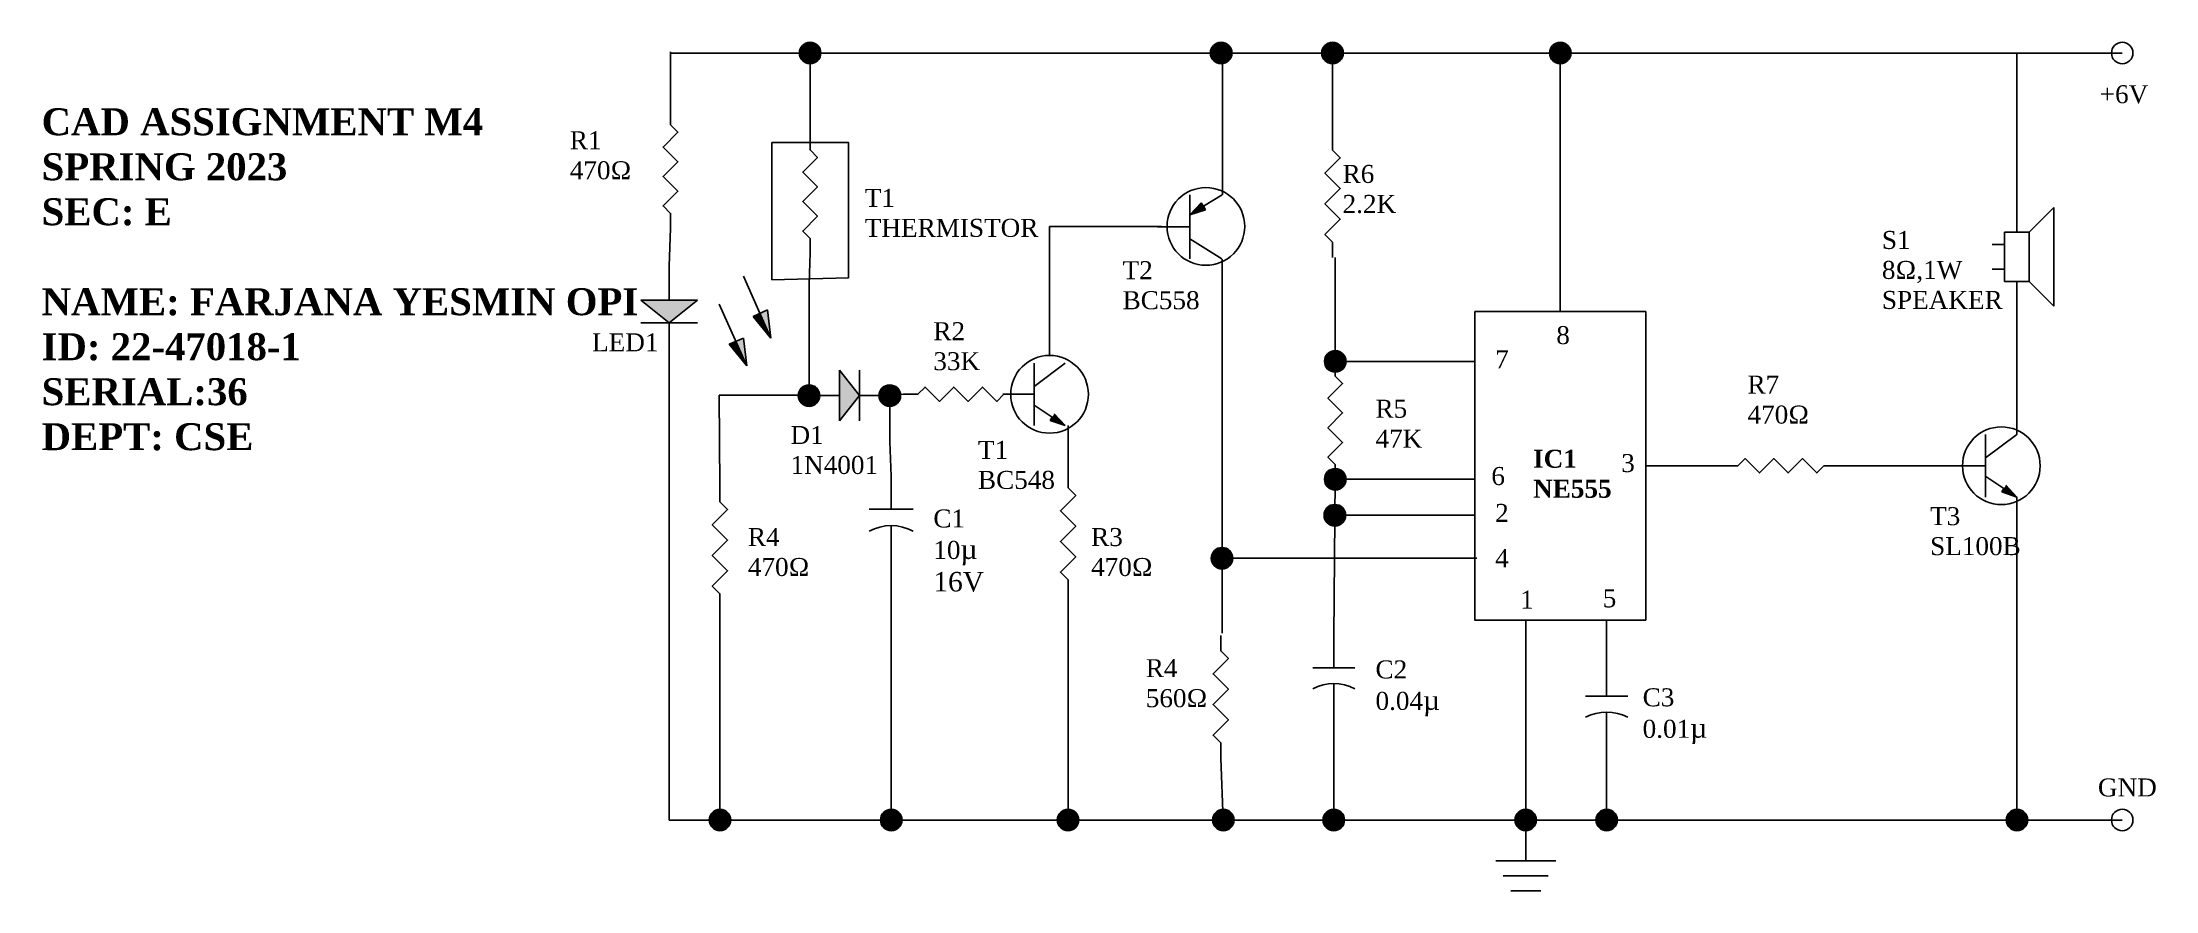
# Model space of a CAD drawing. Header units: inches. Extents: x 57 to 175, y 20 to 67.
import ezdxf

# ---------------------------------------------------------------- set-up
doc = ezdxf.new("R2010")
doc.units = ezdxf.units.IN
doc.header["$MEASUREMENT"] = 0

# ---------------------------------------------------------------- blocks, each defined once
blk = doc.blocks.new('Resistor')
at = {"color": 7}
blk.add_lwpolyline([(0, 0), (0.05, 0), (0.075, 0.025), (0.125, -0.025), (0.175, 0.025), (0.225, -0.025), (0.275, 0.025), (0.325, -0.025), (0.35, 0), (0.4, 0)], dxfattribs=at)
blk = doc.blocks.new('Diode')
at = {"color": 7}
for p, q in [((0.15, 0.125), (0.25, 0)), ((0.15, -0.125), (0.15, 0.125)), ((0.25, -0.125), (0.25, 0.125)), ((0.15, 0), (0, 0)), ((0.25, 0), (0.15, -0.125)), ((0.25, 0), (0.4, 0))]:
    blk.add_line(p, q, dxfattribs=at)
blk.add_solid([(0.15, -0.125), (0.25, 0), (0.15, 0.125)], dxfattribs=at)
blk = doc.blocks.new('Capacitor')
at = {"color": 7}
for p, q in [((0.15, -0.1), (0.15, 0.1)), ((0.15, 0), (0, 0)), ((0.225, 0), (0.4, 0))]:
    blk.add_line(p, q, dxfattribs=at)
blk.add_arc((0.4375, 0), 0.2125, 151.9275, 208.0725, dxfattribs=at)
blk = doc.blocks.new('Transistor - NPN')
at = {"color": 7}
for p, q in [((0.199999, 0.2), (0.199999, -0.2)), ((0.399999, 0.2), (0.199999, 0.05)), ((0, 0), (0.199999, 0)), ((0.316132, -0.145536), (0.201153, -0.069033)), ((0.329748, -0.124569), (0.399999, -0.2)), ((0.302516, -0.166503), (0.316132, -0.145536)), ((0.399999, -0.2), (0.302516, -0.166503))]:
    blk.add_line(p, q, dxfattribs=at)
blk.add_solid([(0.302516, -0.166503), (0.399999, -0.2), (0.329748, -0.124569)], dxfattribs=at)
blk = doc.blocks.new('Transistor - PNP')
at = {"color": 7}
for p, q in [((0.200001, 0.2), (0.200001, -0.199999)), ((0.271557, 0.149194), (0.200001, 0.075)), ((0.284805, 0.127992), (0.271557, 0.149194)), ((0.284805, 0.127992), (0.4024, 0.199023)), ((0, 0), (0.200001, 0)), ((0.200001, 0.075), (0.298053, 0.106791)), ((0.298053, 0.106791), (0.284805, 0.127992)), ((0.200001, -0.074999), (0.400001, -0.199999))]:
    blk.add_line(p, q, dxfattribs=at)
blk.add_solid([(0.200001, 0.075), (0.298053, 0.106791), (0.271557, 0.149194)], dxfattribs=at)
blk = doc.blocks.new('Speaker')
at = {"color": 7}
for p, q in [((0.25, 0.15), (0.15, 0.05)), ((0.25, -0.25), (0.25, 0.15)), ((0, 0), (0.05, 0)), ((0.05, 0.05), (0.05, -0.15)), ((0.15, 0.05), (0.05, 0.05)), ((0.15, -0.15), (0.15, 0.05)), ((0, -0.1), (0.05, -0.1)), ((0.05, -0.15), (0.15, -0.15)), ((0.15, -0.15), (0.25, -0.25))]:
    blk.add_line(p, q, dxfattribs=at)
blk = doc.blocks.new('Ground')
at = {"color": 7}
for p, q in [((-0.1, 0), (0.1, 0)), ((0.075, -0.05), (-0.075, -0.05)), ((-0.05, -0.1), (0.05, -0.1))]:
    blk.add_line(p, q, dxfattribs=at)

msp = doc.modelspace()

# ---------------------------------------------------------------- hatches: boundary and pattern name
h = msp.add_hatch(color=256)
edge = h.paths.add_edge_path()
edge.add_arc((99.8, 66.84), 0.598, 0, 360)
h = msp.add_hatch(color=256)
edge = h.paths.add_edge_path()
edge.add_arc((122.65, 66.84), 0.598, 0, 360)
h = msp.add_hatch(color=256)
edge = h.paths.add_edge_path()
edge.add_arc((128.84, 66.84), 0.598, 0, 360)
h = msp.add_hatch(color=256)
edge = h.paths.add_edge_path()
edge.add_arc((141.5, 66.84), 0.598, 0, 360)
for points in [[(97.01, 52.37), (96.64, 52.2), (97.62, 51)], [(97.43, 52.56), (97.01, 52.37), (97.62, 51)], [(95.67, 50.82), (95.3, 50.65), (96.28, 49.45)], [(96.09, 51), (95.67, 50.82), (96.28, 49.45)]]:
    msp.add_hatch(color=256).paths.add_polyline_path(points)
h = msp.add_hatch(color=256)
edge = h.paths.add_edge_path()
edge.add_arc((128.99, 49.7), 0.598, 0, 360)
h = msp.add_hatch(color=256)
edge = h.paths.add_edge_path()
edge.add_arc((99.74, 47.8), 0.598, 0, 360)
h = msp.add_hatch(color=256)
edge = h.paths.add_edge_path()
edge.add_arc((104.23, 47.8), 0.598, 0, 360)
h = msp.add_hatch(color=256)
edge = h.paths.add_edge_path()
edge.add_arc((128.99, 43.15), 0.598, 0, 360)
h = msp.add_hatch(color=256)
edge = h.paths.add_edge_path()
edge.add_arc((128.97, 41.15), 0.598, 0, 360)
h = msp.add_hatch(color=256)
edge = h.paths.add_edge_path()
edge.add_arc((122.7, 38.76), 0.598, 0, 360)
h = msp.add_hatch(color=256)
edge = h.paths.add_edge_path()
edge.add_arc((94.79, 24.21), 0.598, 0, 360)
h = msp.add_hatch(color=256)
edge = h.paths.add_edge_path()
edge.add_arc((104.31, 24.21), 0.598, 0, 360)
h = msp.add_hatch(color=256)
edge = h.paths.add_edge_path()
edge.add_arc((114.14, 24.21), 0.598, 0, 360)
h = msp.add_hatch(color=256)
edge = h.paths.add_edge_path()
edge.add_arc((122.77, 24.21), 0.598, 0, 360)
h = msp.add_hatch(color=256)
edge = h.paths.add_edge_path()
edge.add_arc((128.91, 24.21), 0.598, 0, 360)
h = msp.add_hatch(color=256)
edge = h.paths.add_edge_path()
edge.add_arc((139.58, 24.21), 0.598, 0, 360)
h = msp.add_hatch(color=256)
edge = h.paths.add_edge_path()
edge.add_arc((144.08, 24.21), 0.598, 0, 360)
h = msp.add_hatch(color=256)
edge = h.paths.add_edge_path()
edge.add_arc((166.89, 24.21), 0.598, 0, 360)

# ---------------------------------------------------------------- linework, layer by layer
for p, q in [((92.04, 63.66), (92.04, 66.91)), ((92.04, 66.84), (146.4, 66.84)), ((99.8, 62.27), (99.8, 66.84)), ((122.72, 58.96), (122.72, 66.84)), ((128.84, 62.29), (128.84, 66.84)), ((141.5, 52.47), (141.5, 66.84)), ((146.4, 66.84), (172.74, 66.84)), ((166.89, 56.89), (166.89, 66.84)), ((92.04, 57.11), (91.96, 54.99)), ((113.11, 57.2), (119.33, 57.2)), ((113.11, 50.03), (113.11, 57.2)), ((99.74, 54.05), (99.8, 55.72)), ((99.8, 55.72), (99.8, 55.72)), ((122.7, 55.39), (122.7, 38.76)), ((128.99, 49.7), (128.99, 55.47)), ((97.62, 51), (96.09, 54.44)), ((99.74, 47.8), (99.74, 54.05)), ((166.89, 45.64), (166.89, 54.14)), ((96.28, 49.45), (94.75, 52.88)), ((96.64, 52.2), (97.43, 52.56)), ((97.62, 51), (96.64, 52.2)), ((97.62, 51), (97.43, 52.56)), ((95.3, 50.65), (96.09, 51)), ((96.28, 49.45), (95.3, 50.65)), ((96.28, 49.45), (96.09, 51)), ((91.96, 49.95), (91.96, 24.21)), ((128.99, 49.7), (136.75, 49.7)), ((99.56, 47.83), (94.75, 47.83)), ((94.75, 47.83), (94.79, 42.75)), ((105, 47.87), (104.23, 47.8)), ((104.23, 47.8), (104.23, 45.25)), ((114.14, 43.53), (114.14, 46.13)), ((104.23, 45.25), (104.31, 43.32)), ((146.25, 43.9), (150.58, 43.9)), ((156.95, 43.9), (163.41, 43.9)), ((128.99, 43.15), (128.91, 34.42)), ((128.99, 43.15), (136.75, 43.15)), ((136.75, 41.15), (128.97, 41.15)), ((166.89, 42.16), (166.89, 24.21)), ((104.31, 38.43), (104.31, 37.97)), ((104.31, 37.97), (104.31, 24.21)), ((122.7, 38.76), (122.7, 34.59)), ((122.7, 38.76), (136.87, 38.76)), ((114.14, 36.71), (114.14, 24.21)), ((94.79, 35.93), (94.79, 24.21)), ((139.58, 35.32), (139.58, 24.21)), ((144.08, 32.84), (144.08, 35.32)), ((128.91, 29.74), (128.91, 24.21)), ((122.77, 24.21), (122.63, 27.64)), ((144.08, 28.17), (144.08, 24.21)), ((91.96, 24.21), (122.77, 24.21)), ((122.77, 24.21), (172.74, 24.21)), ((139.58, 24.21), (139.58, 21.95))]:
    msp.add_line(p, q)
for points in [[(97.68, 61.86), (101.94, 61.86), (101.94, 54.35), (97.68, 54.24)], [(136.75, 52.47), (146.25, 52.47), (146.25, 35.32), (136.75, 35.32)]]:
    msp.add_lwpolyline(points, close=True)
for centre, radius in [((99.8, 66.84), 0.598), ((122.65, 66.84), 0.598), ((128.84, 66.84), 0.598), ((141.5, 66.84), 0.598), ((172.74, 66.84), 0.598), ((121.8, 57.2), 2.16), ((113.11, 47.87), 2.16), ((128.99, 49.7), 0.598), ((99.74, 47.8), 0.598), ((104.23, 47.8), 0.598), ((166.02, 43.9), 2.16), ((128.99, 43.15), 0.598), ((128.97, 41.15), 0.598), ((122.7, 38.76), 0.598), ((94.79, 24.21), 0.598), ((104.31, 24.21), 0.598), ((114.14, 24.21), 0.598), ((122.77, 24.21), 0.598), ((128.91, 24.21), 0.598), ((139.58, 24.21), 0.598), ((144.08, 24.21), 0.598), ((166.89, 24.21), 0.598), ((172.74, 24.21), 0.598)]:
    msp.add_circle(centre, radius)

# ---------------------------------------------------------------- block references
at = {"rotation": 270}
for name, p, xscale, yscale, zscale in [('Resistor', (92.04, 63.66), 16.37745255172618, 16.37745255172615, 16.37745255172617), ('Resistor', (99.8, 62.27), 16.37745255172618, 16.37745255172615, 16.37745255172617), ('Resistor', (128.84, 62.29), 17.04943254369442, 17.04943254369442, 17.04943254369439), ('Diode', (91.96, 54.99), 12.58679232968505, 12.58679232968507, 12.58679232968505), ('Resistor', (128.99, 49.7), 16.37745255172618, 16.37745255172615, 16.37745255172617), ('Resistor', (114.14, 43.53), 17.04943254369442, 17.04943254369442, 17.04943254369439), ('Resistor', (94.79, 42.75), 17.04943254369442, 17.04943254369442, 17.04943254369439), ('Capacitor', (104.31, 43.32), 12.21902253367955, 12.21902253367955, 12.21902253367955), ('Resistor', (122.63, 34.46), 17.04943254369442, 17.04943254369442, 17.04943254369439), ('Capacitor', (128.91, 34.42), 11.68246351840037, 11.68246351840037, 11.68246351840035), ('Capacitor', (144.08, 32.84), 11.68246351840037, 11.68246351840037, 11.68246351840035)]:
    msp.add_blockref(name, p, dxfattribs=dict(at, xscale=xscale, yscale=yscale, zscale=zscale))
for name, p, xscale, yscale, zscale in [('Transistor - PNP', (119.12, 57.18), 8.926875049198031, 8.926875049198031, 8.92687504919804), ('Speaker', (165.51, 56.2), 13.7489710127154, 13.7489710127154, 13.7489710127154), ('Transistor - NPN', (110.51, 47.87), 8.68985218055056, 8.68985218055056, 8.689852180550565), ('Diode', (99.74, 47.8), 11.2326874040881, 11.23268740408804, 11.23268740408807), ('Resistor', (105, 47.87), 15.92625300255577, 15.92625300255582, 15.9262530025558), ('Transistor - NPN', (163.41, 43.9), 8.68985218055056, 8.68985218055056, 8.689852180550565), ('Resistor', (150.58, 43.9), 15.92625300255577, 15.92625300255582, 15.9262530025558), ('Ground', (139.58, 21.95), 16.67376092610976, 16.67376092610979, 16.67376092610979)]:
    msp.add_blockref(name, p, dxfattribs=dict(xscale=xscale, yscale=yscale, zscale=zscale))

# ---------------------------------------------------------------- texts
at = {"char_height": 1, "attachment_point": 1}
for s, insert, width in [('{\\fTimes New Roman|b0|i0|c0|p18;+6V}', (171.49, 65.05), 0.3093), ('{\\fTimes New Roman|b0|i0|c0|p18;R1\\P470Ω}', (86.44, 62.49), 0.1031), ('{\\fTimes New Roman|b0|i0|c0|p18;R6\\P2.2K}', (129.4, 60.62), 0.3093), ('{\\fTimes New Roman|b0|i0|c0|p18;T1\\PTHERMISTOR}', (102.84, 59.29), 0.3093), ('{\\fTimes New Roman|b0|i0|c0|p18;S1\\P8Ω,1W\\PSPEAKER}', (159.38, 56.95), 0.3093), ('{\\fTimes New Roman|b0|i0|c0|p18;T2\\PBC558}', (117.17, 55.27), 0.3093), ('{\\fTimes New Roman|b0|i0|c0|p18;R2\\P33K}', (106.65, 51.88), 0.1031), ('{\\fTimes New Roman|b0|i0|c0|p18;8}', (141.28, 51.66), 0.3093), ('{\\fTimes New Roman|b0|i0|c0|p18;7}', (137.88, 50.31), 0.3093), ('{\\fTimes New Roman|b0|i0|c0|p18;R7\\P470Ω}', (151.91, 48.91), 0.3093), ('{\\fTimes New Roman|b0|i0|c0|p18;R5\\P47K}', (131.23, 47.57), 0.3093), ('{\\fTimes New Roman|b0|i0|c0|p18;T1\\PBC548}', (109.13, 45.28), 0.3093), ('{\\fTimes New Roman|b1|i0|c0|p18;IC1\\PNE555}', (139.99, 44.79), 0.3093), ('{\\fTimes New Roman|b0|i0|c0|p18;6}', (137.67, 43.83), 0.3093), ('{\\fTimes New Roman|b0|i0|c0|p18;3}', (144.89, 44.55), 0.3093), ('{\\fTimes New Roman|b0|i0|c0|p18;C1\\P10\\H1.083x;µ\\P16V}', (106.65, 41.47), 0.1031), ('{\\fTimes New Roman|b0|i0|c0|p18;2}', (137.88, 41.78), 0.3093), ('{\\fTimes New Roman|b0|i0|c0|p18;T3\\PSL100B}', (162.06, 41.6), 0.3093), ('{\\fTimes New Roman|b0|i0|c0|p18;R4\\P470Ω}', (96.34, 40.44), 0.1031), ('{\\fTimes New Roman|b0|i0|c0|p18;R3\\P470Ω}', (115.42, 40.44), 0.3093), ('{\\fTimes New Roman|b0|i0|c0|p18;4}', (137.88, 39.26), 0.3093), ('{\\fTimes New Roman|b0|i0|c0|p18;1}', (139.27, 36.96), 0.3093), ('{\\fTimes New Roman|b0|i0|c0|p18;5}', (143.86, 37.03), 0.3093), ('{\\fTimes New Roman|b0|i0|c0|p18;R4\\P560Ω}', (118.46, 33.15), 0.3093), ('{\\fTimes New Roman|b0|i0|c0|p18;C2\\P0.04\\H1.083x;µ}', (131.23, 33.08), 0.1031), ('{\\fTimes New Roman|b0|i0|c0|p18;C3\\P0.01\\H1.083x;µ}', (146.08, 31.53), 0.1031), ('{\\fTimes New Roman|b0|i0|c0|p18;GND}', (171.39, 26.52), 0.3093)]:
    msp.add_mtext(s, dxfattribs=dict(at, insert=insert, width=width))
at = {"attachment_point": 1}
for s, insert, char_height in [('{\\fTimes New Roman|b1|i0|c0|p18;\\C240;CAD ASSIGNMENT M4\\PSPRING 2023\\PSEC: E\\P\\PNAME: FARJANA YESMIN OPI\\PID: 22-47018-1\\PSERIAL:36\\PDEPT: CSE}', (57.08, 63.77), 1.5), ('{\\fTimes New Roman|b0|i0|c0|p18;LED1}', (87.68, 51.26), 1), ('{\\fTimes New Roman|b0|i0|c0|p18;D1\\P1N4001}', (98.71, 46.11), 1)]:
    msp.add_mtext(s, dxfattribs=dict(at, insert=insert, char_height=char_height))

doc.saveas('drawing.dxf')
